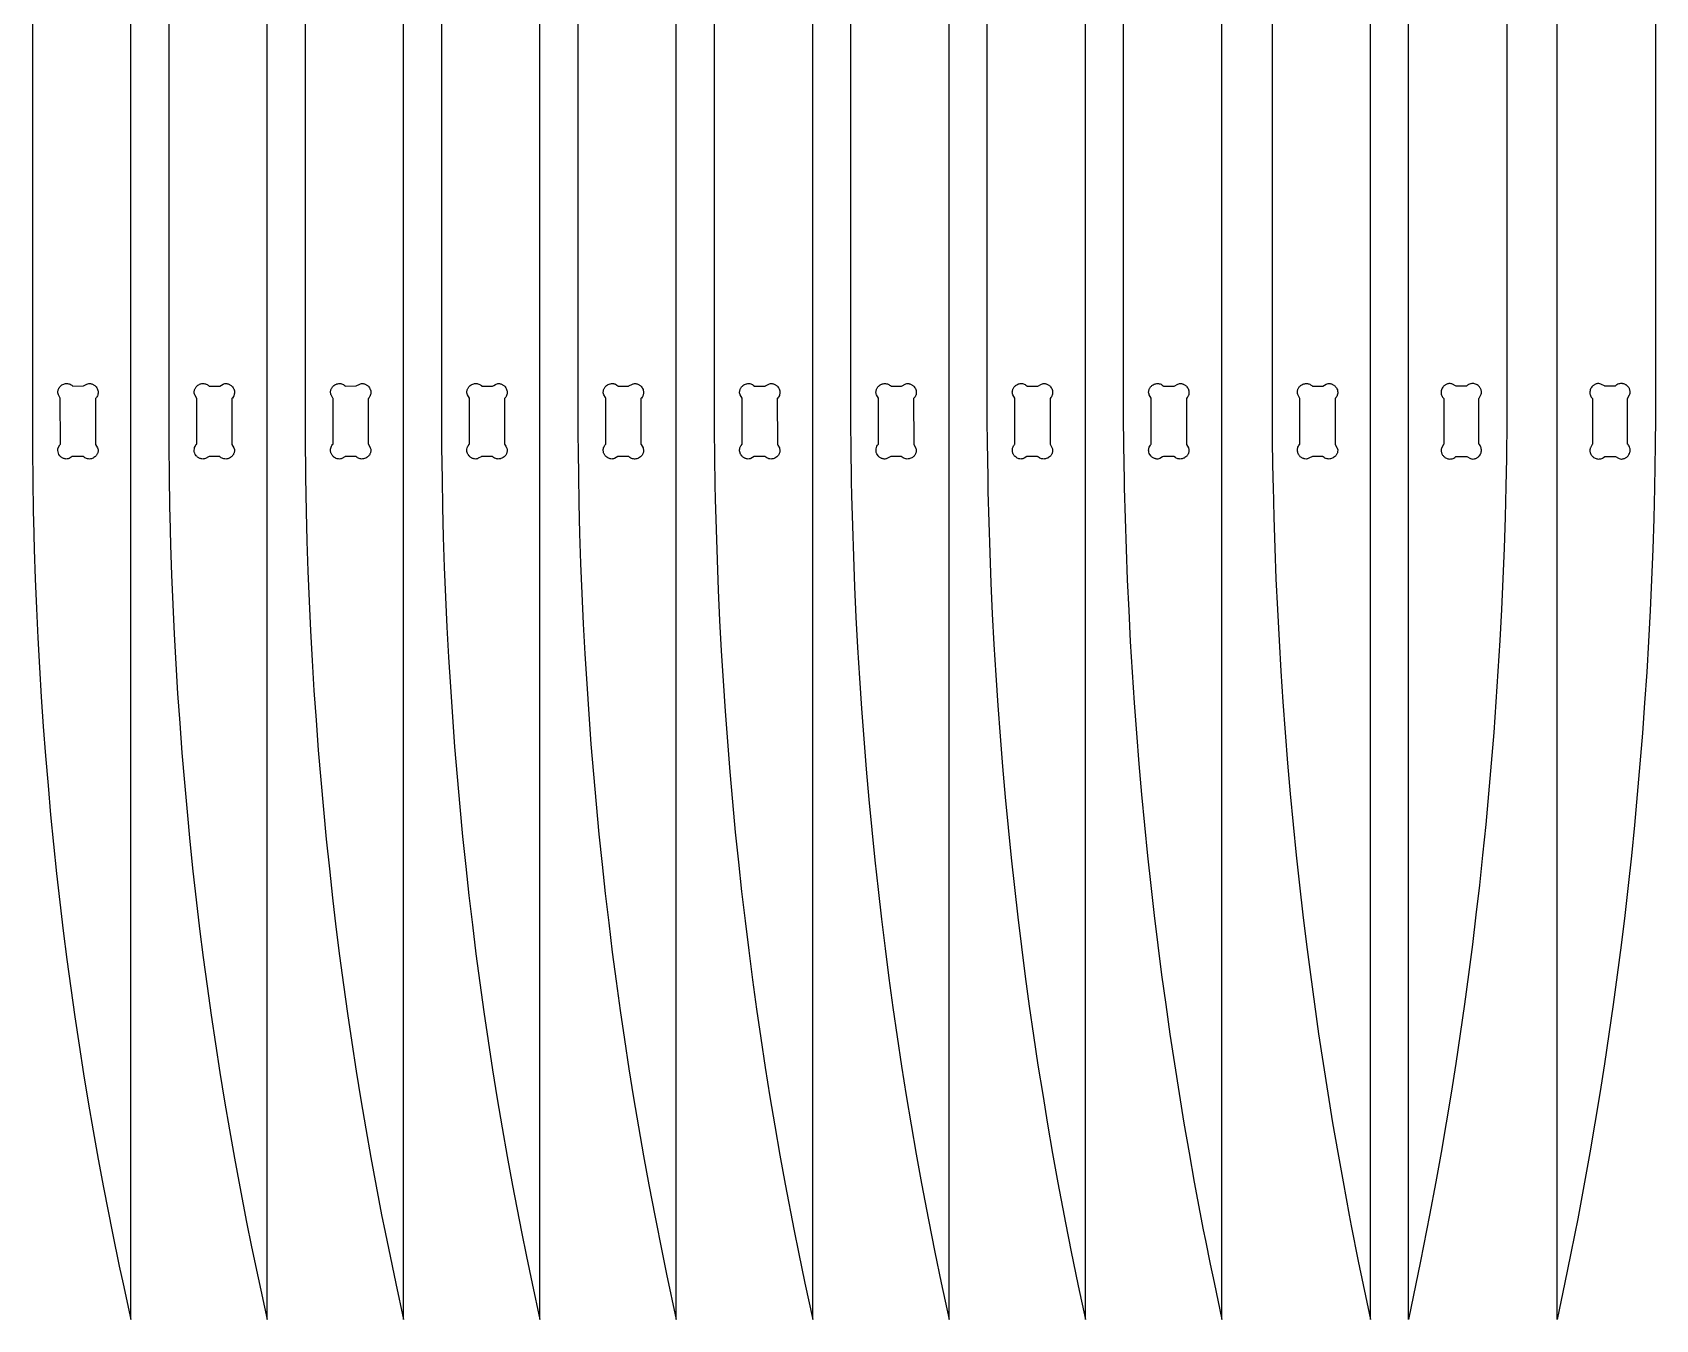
# Model space of a CAD drawing. Extents: x -1558 to 498, y -659 to 1005.
# Drawn here: x -739.4 to -462.6, y 552.1 to 771.5 of the extents above; entities that cross this region are included whole.
import ezdxf

# ---------------------------------------------------------------- set-up
doc = ezdxf.new("R2010")
doc.units = 0
doc.layers.add('SECTIONCUTEDGES', color=18, linetype='CONTINUOUS')

msp = doc.modelspace()

# ---------------------------------------------------------------- linework, layer by layer
at = {"layer": 'SECTIONCUTEDGES'}
for points in [[(-528.03, 835.71), (-528.03, 706.07), (-527.99, 701.34), (-527.89, 695.28), (-527.86, 694.06), (-527.73, 688.82), (-527.56, 683.57), (-527.36, 678.33), (-527.12, 673.08), (-526.84, 667.84), (-526.53, 662.6), (-526.18, 657.37), (-525.8, 652.13), (-525.38, 646.9), (-524.93, 641.67), (-524.44, 636.45), (-523.91, 631.22), (-523.36, 626.13), (-522.78, 621.05), (-522.16, 615.97), (-521.5, 610.89), (-520.81, 605.82), (-520.09, 600.75), (-519.33, 595.69), (-518.53, 590.63), (-517.7, 585.58), (-516.83, 580.54), (-515.93, 575.5), (-514.88, 569.85), (-514.52, 568), (-513.33, 562.03), (-511.25, 552.05), (-511.25, 990.88)], [(-488, 835.71), (-488, 706.07), (-488.01, 705.28), (-488.08, 698.91), (-488.17, 694.06), (-488.31, 688.82), (-488.48, 683.57), (-488.68, 678.33), (-488.92, 673.08), (-489.2, 667.84), (-489.51, 662.6), (-489.85, 657.37), (-490.24, 652.13), (-490.66, 646.9), (-491.11, 641.67), (-491.6, 636.45), (-492.13, 631.22), (-492.68, 626.13), (-493.26, 621.05), (-493.88, 615.97), (-494.53, 610.89), (-495.22, 605.82), (-495.95, 600.75), (-496.71, 595.69), (-497.51, 590.63), (-498.34, 585.58), (-499.2, 580.54), (-500.11, 575.5), (-501.16, 569.85), (-502.71, 562.03), (-504.78, 552.05), (-504.78, 990.88)], [(-576.64, 834.26), (-576.64, 705.13), (-576.61, 701.6), (-576.52, 695.61), (-576.47, 693.2), (-576.34, 687.98), (-576.17, 682.77), (-575.97, 677.56), (-575.73, 672.35), (-575.45, 667.14), (-575.14, 661.93), (-574.79, 656.73), (-574.41, 651.52), (-573.99, 646.32), (-573.54, 641.13), (-573.05, 635.93), (-572.52, 630.74), (-571.97, 625.69), (-571.39, 620.63), (-570.77, 615.58), (-570.11, 610.53), (-569.42, 605.49), (-568.7, 600.45), (-567.94, 595.42), (-567.14, 590.4), (-566.31, 585.38), (-565.44, 580.36), (-564.54, 575.35), (-563.49, 569.74), (-563.25, 568.51), (-562.28, 563.62), (-561.94, 561.97), (-561.07, 557.81), (-559.86, 552.05), (-559.86, 988.21)], [(-553.39, 835.29), (-553.39, 705.84), (-553.35, 701.12), (-553.25, 695.07), (-553.22, 693.86), (-553.09, 688.62), (-552.92, 683.38), (-552.72, 678.14), (-552.48, 672.91), (-552.2, 667.67), (-551.89, 662.44), (-551.54, 657.21), (-551.16, 651.99), (-550.74, 646.76), (-550.29, 641.54), (-549.8, 636.32), (-549.27, 631.11), (-548.72, 626.03), (-548.14, 620.95), (-547.52, 615.87), (-546.86, 610.8), (-546.17, 605.74), (-545.45, 600.68), (-544.69, 595.62), (-543.89, 590.58), (-543.06, 585.53), (-542.19, 580.49), (-541.29, 575.46), (-539.76, 567.36), (-539.4, 565.51), (-538.58, 561.49), (-537.93, 558.36), (-536.61, 552.05), (-536.61, 990.24)], [(-462.64, 835.29), (-462.64, 705.84), (-462.69, 701.12), (-462.74, 697.49), (-462.81, 693.86), (-462.95, 688.62), (-463.12, 683.38), (-463.32, 678.14), (-463.56, 672.91), (-463.84, 667.67), (-464.15, 662.44), (-464.5, 657.21), (-464.88, 651.99), (-465.3, 646.76), (-465.75, 641.54), (-466.24, 636.32), (-466.77, 631.11), (-467.32, 626.03), (-467.9, 620.95), (-468.52, 615.87), (-469.17, 610.8), (-469.86, 605.74), (-470.59, 600.68), (-471.35, 595.62), (-472.15, 590.58), (-472.98, 585.53), (-473.84, 580.49), (-474.75, 575.46), (-475.92, 569.21), (-476.4, 566.74), (-477.14, 563.06), (-478.1, 558.36), (-479.42, 552.05), (-479.42, 990.24)], [(-599.89, 833.6), (-599.89, 704.41), (-599.86, 700.91), (-599.77, 694.94), (-599.72, 692.54), (-599.59, 687.35), (-599.42, 682.16), (-599.22, 676.97), (-598.98, 671.79), (-598.7, 666.6), (-598.39, 661.42), (-598.04, 656.24), (-597.66, 651.06), (-597.24, 645.89), (-596.79, 640.71), (-596.3, 635.55), (-595.77, 630.38), (-595.22, 625.34), (-594.64, 620.31), (-594.02, 615.28), (-593.36, 610.26), (-592.67, 605.24), (-591.95, 600.23), (-591.19, 595.22), (-590.39, 590.22), (-589.56, 585.22), (-588.69, 580.23), (-587.79, 575.24), (-586.62, 569.05), (-585.53, 563.56), (-584.43, 558.3), (-583.11, 552.05), (-583.11, 986.17)], [(-623.14, 832.29), (-623.14, 703.7), (-623.1, 699.04), (-623.02, 694.27), (-622.97, 691.88), (-622.84, 686.72), (-622.67, 681.55), (-622.47, 676.39), (-622.23, 671.23), (-621.95, 666.07), (-621.64, 660.91), (-621.29, 655.75), (-620.91, 650.6), (-620.49, 645.45), (-620.04, 640.3), (-619.55, 635.16), (-619.02, 630.02), (-618.47, 625), (-617.89, 620), (-617.27, 614.99), (-616.61, 609.99), (-615.92, 604.99), (-615.2, 600), (-614.44, 595.02), (-613.64, 590.04), (-612.81, 585.07), (-611.94, 580.1), (-611.04, 575.14), (-609.51, 567.15), (-608.78, 563.51), (-607.68, 558.27), (-606.36, 552.05), (-606.36, 984.14)], [(-669.64, 829.19), (-669.64, 702.27), (-669.63, 700.74), (-669.56, 695.3), (-669.47, 690.57), (-669.34, 685.45), (-669.17, 680.34), (-668.97, 675.22), (-668.73, 670.11), (-668.45, 665), (-668.14, 659.89), (-667.79, 654.78), (-667.41, 649.68), (-666.99, 644.58), (-666.54, 639.48), (-666.05, 634.38), (-665.52, 629.29), (-664.97, 624.32), (-664.39, 619.36), (-663.77, 614.4), (-663.11, 609.45), (-662.42, 604.5), (-661.7, 599.55), (-660.94, 594.62), (-660.14, 589.68), (-659.31, 584.75), (-658.44, 579.83), (-657.54, 574.92), (-656.01, 567), (-655.15, 562.8), (-654.18, 558.21), (-652.86, 552.05), (-652.86, 980.07)], [(-646.39, 830.32), (-646.39, 702.99), (-646.37, 699.9), (-646.31, 695.98), (-646.22, 691.23), (-646.09, 686.08), (-645.92, 680.94), (-645.72, 675.81), (-645.48, 670.67), (-645.2, 665.53), (-644.89, 660.4), (-644.54, 655.27), (-644.16, 650.14), (-643.74, 645.01), (-643.29, 639.89), (-642.8, 634.77), (-642.27, 629.65), (-641.72, 624.66), (-641.14, 619.68), (-640.52, 614.7), (-639.86, 609.72), (-639.17, 604.75), (-638.45, 599.78), (-637.69, 594.82), (-636.89, 589.86), (-636.06, 584.91), (-635.19, 579.97), (-634.29, 575.03), (-633.24, 569.49), (-632.03, 563.46), (-631.26, 559.78), (-629.61, 552.05), (-629.61, 982.11)], [(-692.89, 827.9), (-692.89, 701.45), (-692.85, 696.86), (-692.83, 695.68), (-692.72, 689.81), (-692.59, 684.72), (-692.42, 679.63), (-692.22, 674.54), (-691.98, 669.46), (-691.7, 664.38), (-691.39, 659.3), (-691.04, 654.22), (-690.66, 649.14), (-690.24, 644.07), (-689.79, 639), (-689.3, 633.93), (-688.77, 628.87), (-688.22, 623.93), (-687.64, 618.99), (-687.02, 614.06), (-686.36, 609.13), (-685.67, 604.21), (-684.95, 599.29), (-684.19, 594.38), (-683.39, 589.48), (-682.56, 584.57), (-681.69, 579.68), (-680.79, 574.79), (-679.85, 569.91), (-679.26, 566.92), (-678.08, 561.22), (-677.43, 558.18), (-676.11, 552.05), (-676.11, 977.72)], [(-716.14, 825.89), (-716.14, 700.73), (-716.1, 696.17), (-716, 690.32), (-715.97, 689.15), (-715.84, 684.08), (-715.67, 679.02), (-715.47, 673.96), (-715.23, 668.9), (-714.95, 663.84), (-714.64, 658.79), (-714.29, 653.73), (-713.91, 648.68), (-713.49, 643.63), (-713.04, 638.59), (-712.55, 633.54), (-712.02, 628.51), (-711.47, 623.59), (-710.89, 618.67), (-710.27, 613.77), (-709.61, 608.86), (-708.92, 603.96), (-708.2, 599.07), (-707.44, 594.18), (-706.64, 589.3), (-705.81, 584.42), (-704.94, 579.55), (-704.04, 574.68), (-702.87, 568.64), (-702.02, 564.47), (-700.9, 559.16), (-699.36, 552.05), (-699.36, 975.69)], [(-739.39, 824.36), (-739.39, 699.91), (-739.35, 695.37), (-739.25, 689.55), (-739.22, 688.39), (-739.09, 683.35), (-738.92, 678.32), (-738.72, 673.28), (-738.48, 668.25), (-738.2, 663.22), (-737.89, 658.19), (-737.54, 653.17), (-737.16, 648.14), (-736.74, 643.12), (-736.29, 638.11), (-735.8, 633.09), (-735.27, 628.08), (-734.72, 623.19), (-734.14, 618.31), (-733.52, 613.43), (-732.86, 608.55), (-732.17, 603.68), (-731.45, 598.81), (-730.69, 593.95), (-729.89, 589.09), (-729.06, 584.24), (-728.19, 579.4), (-727.29, 574.56), (-725.76, 566.77), (-724.58, 561.13), (-723.93, 558.12), (-722.61, 552.05), (-722.61, 973.33)]]:
    msp.add_lwpolyline(points, dxfattribs=at)
for points in [[(-734.87, 699.52), (-734.97, 699.75), (-735.03, 699.95), (-735.06, 700.21), (-735.05, 700.47), (-734.97, 700.78), (-734.73, 701.19), (-734.62, 701.31), (-734.66, 709.15), (-734.97, 709.71), (-735.03, 709.86), (-735.06, 710.01), (-735.07, 710.17), (-735.05, 710.33), (-735.03, 710.44), (-735, 710.54), (-734.97, 710.65), (-734.92, 710.75), (-734.87, 710.85), (-734.81, 710.94), (-734.75, 711.03), (-734.68, 711.11), (-734.6, 711.19), (-734.52, 711.27), (-734.36, 711.38), (-734.22, 711.46), (-734.07, 711.52), (-733.91, 711.57), (-733.75, 711.6), (-733.58, 711.61), (-733.42, 711.61), (-733.26, 711.59), (-733.11, 711.55), (-732.96, 711.49), (-732.81, 711.41), (-732.68, 711.33), (-732.61, 711.27), (-732.52, 711.18), (-730.69, 711.2), (-730.1, 711.52), (-729.95, 711.58), (-729.8, 711.61), (-729.65, 711.62), (-729.48, 711.6), (-729.38, 711.58), (-729.27, 711.55), (-729.17, 711.52), (-729.06, 711.47), (-728.97, 711.42), (-728.87, 711.36), (-728.78, 711.3), (-728.7, 711.23), (-728.62, 711.15), (-728.55, 711.07), (-728.43, 710.91), (-728.35, 710.77), (-728.29, 710.62), (-728.24, 710.46), (-728.21, 710.3), (-728.2, 710.13), (-728.2, 709.97), (-728.23, 709.81), (-728.27, 709.66), (-728.32, 709.51), (-728.4, 709.36), (-728.49, 709.23), (-728.64, 709.05), (-728.62, 701.25), (-728.29, 700.65), (-728.23, 700.51), (-728.2, 700.36), (-728.2, 700.2), (-728.21, 700.04), (-728.23, 699.93), (-728.26, 699.83), (-728.3, 699.72), (-728.34, 699.62), (-728.39, 699.52), (-728.45, 699.43), (-728.51, 699.34), (-728.58, 699.25), (-728.66, 699.17), (-728.74, 699.1), (-728.9, 698.99), (-729.04, 698.91), (-729.19, 698.84), (-729.35, 698.8), (-729.51, 698.77), (-729.68, 698.75), (-729.84, 698.76), (-730, 698.78), (-730.16, 698.82), (-730.31, 698.88), (-730.45, 698.95), (-730.58, 699.04), (-730.76, 699.19), (-732.51, 699.19), (-732.6, 699.16), (-733.16, 698.84), (-733.31, 698.79), (-733.46, 698.76), (-733.62, 698.75), (-733.78, 698.77), (-733.89, 698.79), (-733.99, 698.82), (-734.1, 698.85), (-734.2, 698.9), (-734.3, 698.95), (-734.39, 699), (-734.48, 699.07), (-734.56, 699.14), (-734.64, 699.22), (-734.72, 699.3)], [(-711.63, 699.54), (-711.72, 699.73), (-711.75, 699.82), (-711.8, 700.04), (-711.81, 700.27), (-711.79, 700.5), (-711.74, 700.73), (-711.67, 700.91), (-711.59, 701.05), (-711.52, 701.15), (-711.44, 701.24), (-711.4, 701.27), (-711.38, 701.31), (-711.38, 709.09), (-711.7, 709.67), (-711.76, 709.81), (-711.8, 709.96), (-711.82, 710.11), (-711.81, 710.22), (-711.8, 710.33), (-711.78, 710.44), (-711.75, 710.54), (-711.72, 710.65), (-711.67, 710.75), (-711.62, 710.85), (-711.56, 710.94), (-711.5, 711.03), (-711.43, 711.11), (-711.35, 711.19), (-711.27, 711.27), (-711.18, 711.33), (-711.04, 711.42), (-710.89, 711.49), (-710.74, 711.55), (-710.66, 711.57), (-710.5, 711.6), (-710.33, 711.61), (-710.17, 711.61), (-710.01, 711.59), (-709.86, 711.55), (-709.78, 711.52), (-709.63, 711.45), (-709.56, 711.41), (-709.43, 711.33), (-709.28, 711.19), (-709.27, 711.18), (-707.44, 711.19), (-706.85, 711.52), (-706.75, 711.56), (-706.6, 711.6), (-706.45, 711.62), (-706.34, 711.61), (-706.23, 711.6), (-706.13, 711.58), (-706.02, 711.55), (-705.92, 711.52), (-705.81, 711.47), (-705.72, 711.42), (-705.62, 711.36), (-705.53, 711.3), (-705.45, 711.23), (-705.37, 711.15), (-705.3, 711.07), (-705.18, 710.91), (-705.1, 710.77), (-705.07, 710.69), (-705.01, 710.54), (-704.97, 710.38), (-704.95, 710.22), (-704.95, 710.13), (-704.95, 709.97), (-704.98, 709.81), (-705.02, 709.66), (-705.07, 709.51), (-705.15, 709.36), (-705.19, 709.3), (-705.31, 709.14), (-705.35, 709.11), (-705.38, 709.08), (-705.39, 709.05), (-705.39, 701.31), (-705.37, 701.24), (-705.04, 700.65), (-704.98, 700.51), (-704.96, 700.41), (-704.95, 700.25), (-704.95, 700.15), (-704.96, 700.04), (-704.98, 699.93), (-705.01, 699.83), (-705.05, 699.72), (-705.09, 699.62), (-705.14, 699.52), (-705.2, 699.43), (-705.26, 699.34), (-705.33, 699.25), (-705.41, 699.17), (-705.49, 699.1), (-705.65, 698.99), (-705.79, 698.91), (-705.94, 698.84), (-706.1, 698.8), (-706.26, 698.77), (-706.43, 698.75), (-706.59, 698.76), (-706.75, 698.78), (-706.91, 698.82), (-707.06, 698.88), (-707.2, 698.95), (-707.33, 699.04), (-707.43, 699.13), (-707.46, 699.17), (-707.51, 699.19), (-709.29, 699.19), (-709.39, 699.14), (-709.91, 698.84), (-710.06, 698.79), (-710.21, 698.76), (-710.37, 698.75), (-710.53, 698.77), (-710.64, 698.79), (-710.74, 698.82), (-710.85, 698.85), (-710.95, 698.9), (-711.05, 698.95), (-711.14, 699), (-711.23, 699.07), (-711.31, 699.14), (-711.39, 699.22), (-711.47, 699.3), (-711.57, 699.44)], [(-688.37, 699.52), (-688.42, 699.62), (-688.47, 699.72), (-688.5, 699.83), (-688.53, 699.94), (-688.55, 700.06), (-688.56, 700.17), (-688.57, 700.28), (-688.56, 700.45), (-688.52, 700.61), (-688.48, 700.77), (-688.41, 700.92), (-688.33, 701.07), (-688.22, 701.21), (-688.14, 701.27), (-688.12, 701.31), (-688.13, 709.06), (-688.16, 709.15), (-688.45, 709.67), (-688.49, 709.76), (-688.54, 709.91), (-688.56, 710.06), (-688.56, 710.22), (-688.55, 710.33), (-688.53, 710.44), (-688.5, 710.54), (-688.47, 710.65), (-688.42, 710.75), (-688.37, 710.85), (-688.31, 710.94), (-688.25, 711.03), (-688.18, 711.11), (-688.1, 711.19), (-688.02, 711.27), (-687.86, 711.38), (-687.72, 711.46), (-687.57, 711.52), (-687.49, 711.55), (-687.33, 711.59), (-687.17, 711.61), (-687, 711.61), (-686.84, 711.6), (-686.68, 711.57), (-686.53, 711.52), (-686.38, 711.45), (-686.25, 711.37), (-686.07, 711.23), (-686.06, 711.2), (-686, 711.17), (-684.17, 711.2), (-683.6, 711.52), (-683.45, 711.58), (-683.3, 711.61), (-683.15, 711.62), (-682.98, 711.6), (-682.88, 711.58), (-682.77, 711.55), (-682.67, 711.52), (-682.56, 711.47), (-682.47, 711.42), (-682.37, 711.36), (-682.28, 711.3), (-682.2, 711.23), (-682.12, 711.15), (-682.05, 711.07), (-681.93, 710.91), (-681.85, 710.77), (-681.79, 710.62), (-681.76, 710.54), (-681.72, 710.38), (-681.7, 710.22), (-681.7, 710.05), (-681.71, 709.89), (-681.74, 709.73), (-681.79, 709.58), (-681.86, 709.43), (-681.9, 709.36), (-681.99, 709.23), (-682.05, 709.15), (-682.13, 709.07), (-682.14, 701.31), (-682.12, 701.26), (-681.79, 700.65), (-681.75, 700.56), (-681.71, 700.41), (-681.7, 700.25), (-681.7, 700.15), (-681.71, 700.04), (-681.73, 699.93), (-681.76, 699.83), (-681.8, 699.72), (-681.84, 699.62), (-681.89, 699.52), (-681.95, 699.43), (-682.01, 699.34), (-682.08, 699.25), (-682.16, 699.17), (-682.24, 699.1), (-682.4, 698.99), (-682.54, 698.91), (-682.62, 698.87), (-682.77, 698.82), (-682.93, 698.78), (-683.1, 698.76), (-683.26, 698.75), (-683.42, 698.77), (-683.5, 698.78), (-683.66, 698.82), (-683.81, 698.88), (-683.95, 698.95), (-684.08, 699.04), (-684.23, 699.19), (-684.26, 699.19), (-686, 699.19), (-686.05, 699.18), (-686.14, 699.14), (-686.66, 698.85), (-686.75, 698.81), (-686.89, 698.77), (-687.03, 698.75), (-687.21, 698.76), (-687.37, 698.78), (-687.44, 698.8), (-687.59, 698.85), (-687.73, 698.91), (-687.87, 698.99), (-688, 699.08), (-688.08, 699.16), (-688.17, 699.24), (-688.24, 699.33), (-688.31, 699.42)], [(-665.07, 699.44), (-665.15, 699.58), (-665.21, 699.71), (-665.26, 699.86), (-665.3, 700.04), (-665.31, 700.19), (-665.3, 700.43), (-665.26, 700.65), (-665.21, 700.8), (-665.15, 700.95), (-665.07, 701.08), (-664.96, 701.22), (-664.89, 701.27), (-664.87, 701.31), (-664.88, 709.06), (-664.89, 709.1), (-665.06, 709.43), (-665.22, 709.71), (-665.28, 709.86), (-665.31, 710.01), (-665.32, 710.17), (-665.3, 710.33), (-665.28, 710.44), (-665.25, 710.54), (-665.22, 710.65), (-665.17, 710.75), (-665.12, 710.85), (-665.06, 710.94), (-665, 711.03), (-664.93, 711.11), (-664.85, 711.19), (-664.77, 711.27), (-664.61, 711.38), (-664.47, 711.46), (-664.32, 711.52), (-664.16, 711.57), (-664, 711.6), (-663.83, 711.61), (-663.67, 711.61), (-663.59, 711.6), (-663.43, 711.57), (-663.28, 711.52), (-663.13, 711.45), (-663.06, 711.41), (-662.93, 711.33), (-662.85, 711.26), (-662.82, 711.22), (-662.75, 711.17), (-660.96, 711.19), (-660.75, 711.29), (-660.44, 711.47), (-660.3, 711.54), (-660.15, 711.59), (-660.05, 711.61), (-659.9, 711.62), (-659.73, 711.6), (-659.63, 711.58), (-659.52, 711.55), (-659.42, 711.52), (-659.31, 711.47), (-659.22, 711.42), (-659.12, 711.36), (-659.03, 711.3), (-658.95, 711.23), (-658.87, 711.15), (-658.8, 711.07), (-658.68, 710.91), (-658.6, 710.77), (-658.54, 710.62), (-658.49, 710.46), (-658.46, 710.3), (-658.45, 710.22), (-658.45, 710.05), (-658.46, 709.89), (-658.49, 709.73), (-658.54, 709.58), (-658.61, 709.43), (-658.69, 709.3), (-658.79, 709.17), (-658.86, 709.11), (-658.89, 709.06), (-658.88, 701.29), (-658.88, 701.27), (-658.7, 700.94), (-658.54, 700.65), (-658.52, 700.61), (-658.47, 700.46), (-658.45, 700.3), (-658.45, 700.15), (-658.46, 700.04), (-658.48, 699.93), (-658.51, 699.83), (-658.55, 699.72), (-658.59, 699.62), (-658.64, 699.52), (-658.7, 699.43), (-658.76, 699.34), (-658.83, 699.25), (-658.91, 699.17), (-658.99, 699.1), (-659.15, 698.99), (-659.22, 698.95), (-659.37, 698.87), (-659.52, 698.82), (-659.6, 698.8), (-659.76, 698.77), (-659.85, 698.76), (-660.01, 698.75), (-660.09, 698.76), (-660.25, 698.78), (-660.41, 698.82), (-660.56, 698.88), (-660.63, 698.91), (-660.77, 699), (-660.91, 699.11), (-660.97, 699.17), (-661.01, 699.19), (-662.75, 699.19), (-662.8, 699.18), (-662.89, 699.14), (-663.37, 698.87), (-663.51, 698.81), (-663.66, 698.77), (-663.82, 698.75), (-664.03, 698.77), (-664.14, 698.79), (-664.24, 698.82), (-664.35, 698.85), (-664.45, 698.9), (-664.55, 698.95), (-664.64, 699), (-664.73, 699.07), (-664.81, 699.14), (-664.89, 699.22), (-664.97, 699.3)], [(-641.87, 699.52), (-641.92, 699.62), (-641.97, 699.72), (-642, 699.83), (-642.03, 699.94), (-642.05, 700.06), (-642.06, 700.17), (-642.06, 700.37), (-642.04, 700.53), (-642, 700.69), (-641.94, 700.85), (-641.87, 701), (-641.78, 701.14), (-641.62, 701.31), (-641.63, 709.08), (-641.7, 709.23), (-641.97, 709.71), (-642.03, 709.86), (-642.06, 710.01), (-642.07, 710.11), (-642.06, 710.22), (-642.05, 710.33), (-642.03, 710.44), (-642, 710.54), (-641.97, 710.65), (-641.92, 710.75), (-641.87, 710.85), (-641.81, 710.94), (-641.75, 711.03), (-641.68, 711.11), (-641.6, 711.19), (-641.52, 711.27), (-641.36, 711.38), (-641.22, 711.46), (-641.07, 711.52), (-640.91, 711.57), (-640.83, 711.59), (-640.67, 711.61), (-640.5, 711.61), (-640.34, 711.6), (-640.26, 711.59), (-640.11, 711.55), (-639.96, 711.49), (-639.81, 711.41), (-639.75, 711.37), (-639.59, 711.25), (-639.53, 711.18), (-639.52, 711.18), (-637.76, 711.17), (-637.68, 711.2), (-637.1, 711.52), (-636.95, 711.58), (-636.9, 711.59), (-636.75, 711.61), (-636.59, 711.61), (-636.49, 711.6), (-636.38, 711.58), (-636.27, 711.55), (-636.17, 711.52), (-636.06, 711.47), (-635.97, 711.42), (-635.87, 711.36), (-635.78, 711.3), (-635.7, 711.23), (-635.62, 711.15), (-635.55, 711.07), (-635.43, 710.91), (-635.35, 710.77), (-635.29, 710.62), (-635.24, 710.46), (-635.21, 710.3), (-635.2, 710.22), (-635.2, 710.05), (-635.21, 709.89), (-635.24, 709.73), (-635.27, 709.66), (-635.32, 709.51), (-635.4, 709.36), (-635.44, 709.3), (-635.56, 709.14), (-635.6, 709.11), (-635.64, 709.07), (-635.64, 701.31), (-635.61, 701.23), (-635.29, 700.65), (-635.24, 700.51), (-635.2, 700.36), (-635.2, 700.3), (-635.2, 700.15), (-635.21, 700.04), (-635.23, 699.93), (-635.26, 699.83), (-635.3, 699.72), (-635.34, 699.62), (-635.39, 699.52), (-635.45, 699.43), (-635.51, 699.34), (-635.58, 699.25), (-635.66, 699.17), (-635.74, 699.1), (-635.9, 698.99), (-636.04, 698.91), (-636.19, 698.84), (-636.35, 698.8), (-636.51, 698.77), (-636.68, 698.75), (-636.76, 698.75), (-636.92, 698.77), (-637.08, 698.8), (-637.23, 698.85), (-637.38, 698.91), (-637.52, 699), (-637.66, 699.11), (-637.71, 699.17), (-637.75, 699.19), (-639.54, 699.19), (-639.6, 699.16), (-640.16, 698.85), (-640.34, 698.78), (-640.49, 698.76), (-640.63, 698.75), (-640.79, 698.77), (-640.87, 698.78), (-641.02, 698.82), (-641.16, 698.88), (-641.3, 698.95), (-641.44, 699.04), (-641.59, 699.16), (-641.67, 699.24), (-641.74, 699.33), (-641.81, 699.42)], [(-618.58, 699.45), (-618.66, 699.6), (-618.72, 699.75), (-618.75, 699.83), (-618.79, 699.99), (-618.81, 700.15), (-618.82, 700.32), (-618.8, 700.48), (-618.77, 700.63), (-618.72, 700.79), (-618.69, 700.86), (-618.62, 701), (-618.57, 701.07), (-618.39, 701.28), (-618.38, 701.31), (-618.39, 709.1), (-618.54, 709.39), (-618.72, 709.71), (-618.78, 709.86), (-618.81, 710.01), (-618.82, 710.11), (-618.82, 710.22), (-618.8, 710.33), (-618.78, 710.44), (-618.75, 710.54), (-618.72, 710.65), (-618.67, 710.75), (-618.62, 710.85), (-618.56, 710.94), (-618.5, 711.03), (-618.43, 711.11), (-618.35, 711.19), (-618.27, 711.27), (-618.11, 711.38), (-617.97, 711.46), (-617.82, 711.52), (-617.66, 711.57), (-617.58, 711.59), (-617.42, 711.61), (-617.25, 711.61), (-617.09, 711.6), (-616.93, 711.57), (-616.78, 711.52), (-616.63, 711.45), (-616.5, 711.37), (-616.27, 711.18), (-614.47, 711.18), (-614.41, 711.21), (-613.85, 711.52), (-613.7, 711.58), (-613.55, 711.61), (-613.4, 711.62), (-613.24, 711.6), (-613.13, 711.58), (-613.02, 711.55), (-612.92, 711.52), (-612.81, 711.47), (-612.72, 711.42), (-612.62, 711.36), (-612.53, 711.3), (-612.45, 711.23), (-612.37, 711.15), (-612.3, 711.07), (-612.18, 710.91), (-612.14, 710.84), (-612.07, 710.69), (-612.01, 710.54), (-611.97, 710.38), (-611.95, 710.22), (-611.95, 710.05), (-611.96, 709.89), (-611.99, 709.73), (-612.04, 709.58), (-612.11, 709.43), (-612.19, 709.3), (-612.31, 709.14), (-612.35, 709.11), (-612.39, 709.05), (-612.38, 701.27), (-612.29, 701.1), (-612.04, 700.65), (-611.99, 700.51), (-611.95, 700.36), (-611.95, 700.2), (-611.96, 700.04), (-611.98, 699.93), (-612.01, 699.83), (-612.05, 699.72), (-612.09, 699.62), (-612.14, 699.52), (-612.2, 699.43), (-612.26, 699.34), (-612.33, 699.25), (-612.41, 699.17), (-612.49, 699.1), (-612.65, 698.99), (-612.79, 698.91), (-612.95, 698.84), (-613.1, 698.8), (-613.26, 698.77), (-613.35, 698.76), (-613.51, 698.75), (-613.67, 698.77), (-613.83, 698.8), (-613.91, 698.82), (-614.06, 698.88), (-614.2, 698.95), (-614.33, 699.04), (-614.46, 699.17), (-614.5, 699.19), (-616.28, 699.19), (-616.34, 699.16), (-616.92, 698.84), (-617.01, 698.81), (-617.16, 698.77), (-617.21, 698.76), (-617.37, 698.75), (-617.53, 698.77), (-617.64, 698.79), (-617.74, 698.82), (-617.85, 698.85), (-617.95, 698.9), (-618.05, 698.95), (-618.14, 699), (-618.23, 699.07), (-618.31, 699.14), (-618.39, 699.22), (-618.47, 699.3)], [(-595.33, 699.46), (-595.43, 699.64), (-595.51, 699.85), (-595.54, 700.02), (-595.56, 700.23), (-595.56, 700.3), (-595.54, 700.51), (-595.49, 700.72), (-595.4, 700.94), (-595.29, 701.12), (-595.13, 701.31), (-595.15, 709.13), (-595.45, 709.67), (-595.51, 709.81), (-595.55, 709.96), (-595.57, 710.11), (-595.57, 710.22), (-595.55, 710.33), (-595.53, 710.44), (-595.5, 710.54), (-595.47, 710.65), (-595.42, 710.75), (-595.37, 710.85), (-595.32, 710.94), (-595.25, 711.03), (-595.18, 711.11), (-595.1, 711.19), (-595.02, 711.27), (-594.86, 711.38), (-594.72, 711.46), (-594.57, 711.52), (-594.49, 711.55), (-594.33, 711.59), (-594.17, 711.61), (-594.08, 711.61), (-593.92, 711.61), (-593.76, 711.59), (-593.61, 711.55), (-593.46, 711.49), (-593.38, 711.45), (-593.25, 711.37), (-593.11, 711.27), (-593.06, 711.2), (-593.02, 711.18), (-591.22, 711.18), (-591.08, 711.25), (-590.6, 711.52), (-590.45, 711.58), (-590.3, 711.61), (-590.2, 711.62), (-590.09, 711.61), (-589.99, 711.6), (-589.88, 711.58), (-589.77, 711.55), (-589.67, 711.52), (-589.57, 711.47), (-589.47, 711.42), (-589.37, 711.36), (-589.28, 711.3), (-589.2, 711.23), (-589.12, 711.15), (-589.05, 711.07), (-588.93, 710.91), (-588.85, 710.77), (-588.79, 710.62), (-588.74, 710.46), (-588.71, 710.3), (-588.7, 710.13), (-588.7, 710.05), (-588.71, 709.89), (-588.74, 709.73), (-588.79, 709.58), (-588.82, 709.51), (-588.9, 709.36), (-588.99, 709.23), (-589.05, 709.15), (-589.12, 709.1), (-589.14, 709.05), (-589.13, 701.27), (-589.04, 701.1), (-588.81, 700.7), (-588.75, 700.56), (-588.71, 700.41), (-588.7, 700.3), (-588.7, 700.15), (-588.71, 700.04), (-588.73, 699.93), (-588.76, 699.83), (-588.8, 699.72), (-588.84, 699.62), (-588.89, 699.52), (-588.95, 699.43), (-589.01, 699.34), (-589.08, 699.25), (-589.16, 699.17), (-589.24, 699.1), (-589.33, 699.03), (-589.47, 698.95), (-589.62, 698.87), (-589.77, 698.82), (-589.93, 698.78), (-590.1, 698.76), (-590.26, 698.75), (-590.42, 698.77), (-590.5, 698.78), (-590.66, 698.82), (-590.81, 698.88), (-590.95, 698.95), (-591.08, 699.04), (-591.17, 699.11), (-591.23, 699.18), (-591.26, 699.19), (-593.02, 699.19), (-593.71, 698.82), (-593.81, 698.79), (-593.91, 698.77), (-594.07, 698.75), (-594.17, 698.75), (-594.28, 698.77), (-594.39, 698.79), (-594.49, 698.82), (-594.6, 698.85), (-594.7, 698.9), (-594.8, 698.95), (-594.89, 699), (-594.98, 699.07), (-595.06, 699.14), (-595.14, 699.22), (-595.22, 699.3)], [(-572.12, 699.52), (-572.17, 699.62), (-572.22, 699.72), (-572.25, 699.83), (-572.28, 699.94), (-572.3, 700.06), (-572.31, 700.17), (-572.31, 700.37), (-572.31, 700.45), (-572.28, 700.61), (-572.25, 700.69), (-572.2, 700.85), (-572.12, 701), (-572.03, 701.14), (-571.94, 701.23), (-571.9, 701.27), (-571.88, 701.31), (-571.9, 709.13), (-572.22, 709.71), (-572.28, 709.86), (-572.31, 710.01), (-572.32, 710.17), (-572.3, 710.33), (-572.28, 710.44), (-572.25, 710.54), (-572.22, 710.65), (-572.17, 710.75), (-572.12, 710.85), (-572.07, 710.94), (-572, 711.03), (-571.93, 711.11), (-571.85, 711.19), (-571.77, 711.27), (-571.68, 711.33), (-571.54, 711.42), (-571.4, 711.49), (-571.24, 711.55), (-571.16, 711.57), (-571, 711.6), (-570.83, 711.61), (-570.67, 711.61), (-570.59, 711.6), (-570.43, 711.57), (-570.28, 711.52), (-570.13, 711.45), (-570, 711.37), (-569.84, 711.25), (-569.8, 711.19), (-569.77, 711.18), (-567.96, 711.19), (-567.35, 711.52), (-567.2, 711.58), (-567.05, 711.61), (-566.9, 711.62), (-566.74, 711.6), (-566.63, 711.58), (-566.52, 711.55), (-566.42, 711.52), (-566.32, 711.47), (-566.22, 711.42), (-566.12, 711.36), (-566.03, 711.3), (-565.95, 711.23), (-565.87, 711.15), (-565.8, 711.07), (-565.68, 710.91), (-565.6, 710.77), (-565.54, 710.62), (-565.49, 710.46), (-565.46, 710.3), (-565.45, 710.13), (-565.45, 709.97), (-565.48, 709.81), (-565.52, 709.66), (-565.57, 709.51), (-565.65, 709.36), (-565.74, 709.23), (-565.88, 709.08), (-565.89, 709.05), (-565.89, 701.3), (-565.52, 700.61), (-565.47, 700.46), (-565.45, 700.3), (-565.45, 700.15), (-565.46, 700.04), (-565.48, 699.93), (-565.51, 699.83), (-565.55, 699.72), (-565.59, 699.62), (-565.64, 699.52), (-565.7, 699.43), (-565.76, 699.34), (-565.83, 699.25), (-565.91, 699.17), (-565.99, 699.1), (-566.15, 698.99), (-566.29, 698.91), (-566.37, 698.87), (-566.52, 698.82), (-566.68, 698.78), (-566.85, 698.76), (-566.93, 698.75), (-567.09, 698.76), (-567.17, 698.77), (-567.33, 698.8), (-567.48, 698.85), (-567.63, 698.91), (-567.7, 698.95), (-567.83, 699.04), (-567.92, 699.12), (-567.94, 699.14), (-568.01, 699.19), (-569.83, 699.17), (-570.32, 698.89), (-570.5, 698.81), (-570.55, 698.8), (-570.74, 698.76), (-570.88, 698.75), (-571.04, 698.77), (-571.19, 698.8), (-571.34, 698.85), (-571.49, 698.91), (-571.62, 698.99), (-571.69, 699.04), (-571.84, 699.16), (-571.92, 699.24), (-571.99, 699.33), (-572.06, 699.42)], [(-548.86, 699.5), (-548.96, 699.71), (-549.03, 699.93), (-549.06, 700.16), (-549.07, 700.23), (-549.05, 700.46), (-549.03, 700.61), (-548.98, 700.75), (-548.89, 700.95), (-548.77, 701.14), (-548.69, 701.23), (-548.63, 701.29), (-548.63, 701.31), (-548.64, 709.12), (-548.97, 709.71), (-549.01, 709.81), (-549.05, 709.96), (-549.07, 710.11), (-549.07, 710.22), (-549.05, 710.33), (-549.03, 710.44), (-549, 710.54), (-548.97, 710.65), (-548.92, 710.75), (-548.87, 710.85), (-548.82, 710.94), (-548.75, 711.03), (-548.68, 711.11), (-548.6, 711.19), (-548.52, 711.27), (-548.43, 711.33), (-548.29, 711.42), (-548.15, 711.49), (-547.99, 711.55), (-547.83, 711.59), (-547.67, 711.61), (-547.5, 711.61), (-547.42, 711.61), (-547.26, 711.59), (-547.11, 711.55), (-546.96, 711.49), (-546.88, 711.45), (-546.75, 711.37), (-546.57, 711.23), (-546.55, 711.19), (-546.52, 711.18), (-544.7, 711.19), (-544.1, 711.52), (-543.95, 711.58), (-543.8, 711.61), (-543.65, 711.62), (-543.49, 711.6), (-543.38, 711.58), (-543.27, 711.55), (-543.17, 711.52), (-543.07, 711.47), (-542.97, 711.42), (-542.87, 711.36), (-542.78, 711.3), (-542.7, 711.23), (-542.62, 711.15), (-542.55, 711.07), (-542.43, 710.91), (-542.35, 710.77), (-542.29, 710.62), (-542.26, 710.54), (-542.22, 710.38), (-542.2, 710.22), (-542.2, 710.05), (-542.21, 709.89), (-542.24, 709.73), (-542.29, 709.58), (-542.32, 709.51), (-542.4, 709.36), (-542.49, 709.23), (-542.64, 709.05), (-542.64, 701.31), (-542.61, 701.22), (-542.29, 700.65), (-542.27, 700.61), (-542.22, 700.46), (-542.2, 700.3), (-542.2, 700.15), (-542.21, 700.04), (-542.23, 699.93), (-542.26, 699.83), (-542.3, 699.72), (-542.34, 699.62), (-542.39, 699.52), (-542.45, 699.43), (-542.51, 699.34), (-542.58, 699.25), (-542.66, 699.17), (-542.74, 699.1), (-542.9, 698.99), (-543.04, 698.91), (-543.12, 698.87), (-543.27, 698.82), (-543.35, 698.8), (-543.52, 698.77), (-543.68, 698.75), (-543.84, 698.76), (-543.92, 698.77), (-544.08, 698.8), (-544.23, 698.85), (-544.38, 698.91), (-544.52, 699), (-544.76, 699.19), (-546.54, 699.19), (-546.72, 699.1), (-547.17, 698.84), (-547.31, 698.79), (-547.36, 698.78), (-547.51, 698.75), (-547.67, 698.75), (-547.78, 698.77), (-547.89, 698.79), (-547.99, 698.82), (-548.1, 698.85), (-548.2, 698.9), (-548.3, 698.95), (-548.39, 699), (-548.48, 699.07), (-548.56, 699.14), (-548.64, 699.22), (-548.72, 699.3), (-548.82, 699.44)], [(-523.51, 699.53), (-523.59, 699.67), (-523.64, 699.83), (-523.66, 699.91), (-523.69, 700.07), (-523.71, 700.23), (-523.7, 700.4), (-523.68, 700.56), (-523.66, 700.63), (-523.61, 700.79), (-523.55, 700.93), (-523.46, 701.07), (-523.37, 701.2), (-523.29, 701.27), (-523.27, 701.29), (-523.27, 709.05), (-523.28, 709.09), (-523.64, 709.76), (-523.68, 709.91), (-523.71, 710.06), (-523.71, 710.11), (-523.69, 710.33), (-523.67, 710.44), (-523.64, 710.54), (-523.61, 710.65), (-523.56, 710.75), (-523.51, 710.85), (-523.46, 710.94), (-523.39, 711.03), (-523.32, 711.11), (-523.24, 711.19), (-523.16, 711.27), (-523.07, 711.33), (-522.93, 711.42), (-522.79, 711.49), (-522.63, 711.55), (-522.47, 711.59), (-522.31, 711.61), (-522.14, 711.61), (-521.98, 711.6), (-521.9, 711.59), (-521.75, 711.55), (-521.6, 711.49), (-521.45, 711.41), (-521.39, 711.37), (-521.24, 711.26), (-521.21, 711.22), (-521.15, 711.18), (-519.4, 711.17), (-519.35, 711.19), (-518.79, 711.5), (-518.64, 711.56), (-518.49, 711.6), (-518.34, 711.62), (-518.13, 711.6), (-518.02, 711.58), (-517.91, 711.55), (-517.81, 711.52), (-517.71, 711.47), (-517.61, 711.42), (-517.51, 711.36), (-517.42, 711.3), (-517.34, 711.23), (-517.26, 711.15), (-517.19, 711.07), (-517.07, 710.91), (-516.99, 710.77), (-516.96, 710.69), (-516.9, 710.54), (-516.88, 710.46), (-516.85, 710.3), (-516.84, 710.13), (-516.84, 709.97), (-516.87, 709.81), (-516.91, 709.66), (-516.93, 709.58), (-517, 709.43), (-517.08, 709.3), (-517.18, 709.17), (-517.25, 709.11), (-517.27, 709.08), (-517.28, 701.3), (-517.26, 701.24), (-516.91, 700.61), (-516.86, 700.46), (-516.84, 700.3), (-516.84, 700.25), (-516.85, 700.04), (-516.87, 699.93), (-516.9, 699.83), (-516.94, 699.72), (-516.98, 699.62), (-517.03, 699.52), (-517.09, 699.43), (-517.15, 699.34), (-517.22, 699.25), (-517.3, 699.17), (-517.38, 699.1), (-517.54, 698.99), (-517.61, 698.95), (-517.76, 698.87), (-517.91, 698.82), (-518.07, 698.78), (-518.16, 698.77), (-518.32, 698.75), (-518.48, 698.76), (-518.64, 698.78), (-518.8, 698.82), (-518.87, 698.85), (-519.02, 698.91), (-519.16, 699), (-519.3, 699.11), (-519.36, 699.17), (-519.39, 699.19), (-521.15, 699.19), (-521.76, 698.87), (-521.85, 698.82), (-522, 698.78), (-522.05, 698.77), (-522.21, 698.75), (-522.42, 698.77), (-522.53, 698.79), (-522.63, 698.82), (-522.74, 698.85), (-522.84, 698.9), (-522.94, 698.95), (-523.03, 699), (-523.12, 699.07), (-523.21, 699.14), (-523.28, 699.22), (-523.36, 699.3), (-523.42, 699.39)], [(-498.65, 699.1), (-498.57, 699.03), (-498.43, 698.95), (-498.28, 698.87), (-498.2, 698.84), (-498.04, 698.8), (-497.88, 698.77), (-497.72, 698.75), (-497.55, 698.76), (-497.47, 698.77), (-497.32, 698.8), (-497.16, 698.85), (-497.02, 698.91), (-496.88, 699), (-496.74, 699.11), (-496.7, 699.16), (-496.65, 699.19), (-494.89, 699.19), (-494.82, 699.17), (-494.18, 698.82), (-494.04, 698.78), (-493.99, 698.77), (-493.83, 698.75), (-493.62, 698.77), (-493.51, 698.79), (-493.4, 698.82), (-493.3, 698.85), (-493.2, 698.9), (-493.1, 698.95), (-493.01, 699), (-492.92, 699.07), (-492.83, 699.14), (-492.75, 699.22), (-492.68, 699.3), (-492.57, 699.45), (-492.49, 699.6), (-492.42, 699.75), (-492.4, 699.83), (-492.36, 699.99), (-492.34, 700.15), (-492.33, 700.32), (-492.35, 700.48), (-492.38, 700.63), (-492.43, 700.79), (-492.49, 700.93), (-492.57, 701.07), (-492.67, 701.21), (-492.74, 701.26), (-492.77, 701.29), (-492.77, 709.05), (-492.74, 709.15), (-492.42, 709.71), (-492.38, 709.81), (-492.34, 709.96), (-492.33, 710.11), (-492.34, 710.33), (-492.36, 710.44), (-492.39, 710.54), (-492.43, 710.65), (-492.47, 710.75), (-492.52, 710.85), (-492.58, 710.94), (-492.65, 711.03), (-492.72, 711.11), (-492.79, 711.19), (-492.88, 711.27), (-493.03, 711.38), (-493.18, 711.46), (-493.33, 711.52), (-493.49, 711.57), (-493.65, 711.6), (-493.81, 711.61), (-493.98, 711.61), (-494.13, 711.59), (-494.21, 711.57), (-494.37, 711.52), (-494.51, 711.45), (-494.58, 711.41), (-494.72, 711.33), (-494.79, 711.26), (-494.86, 711.19), (-494.89, 711.17), (-496.66, 711.18), (-496.77, 711.23), (-497.25, 711.5), (-497.39, 711.56), (-497.49, 711.59), (-497.65, 711.61), (-497.8, 711.61), (-497.91, 711.6), (-498.02, 711.58), (-498.13, 711.55), (-498.23, 711.52), (-498.33, 711.47), (-498.43, 711.42), (-498.52, 711.36), (-498.61, 711.3), (-498.7, 711.23), (-498.78, 711.15), (-498.85, 711.07), (-498.92, 710.98), (-499.01, 710.84), (-499.08, 710.69), (-499.13, 710.54), (-499.17, 710.38), (-499.19, 710.22), (-499.2, 710.13), (-499.19, 709.97), (-499.17, 709.81), (-499.13, 709.66), (-499.1, 709.58), (-499.04, 709.43), (-498.96, 709.3), (-498.86, 709.17), (-498.79, 709.11), (-498.77, 709.08), (-498.76, 701.31), (-498.78, 701.25), (-499.08, 700.7), (-499.15, 700.56), (-499.19, 700.41), (-499.2, 700.25), (-499.19, 700.04), (-499.16, 699.93), (-499.14, 699.83), (-499.1, 699.72), (-499.06, 699.62), (-499.01, 699.52), (-498.95, 699.43), (-498.88, 699.34), (-498.81, 699.25), (-498.74, 699.17)], [(-473.65, 699.52), (-473.59, 699.43), (-473.52, 699.34), (-473.45, 699.25), (-473.38, 699.17), (-473.29, 699.1), (-473.21, 699.03), (-473.07, 698.95), (-472.92, 698.87), (-472.76, 698.82), (-472.68, 698.8), (-472.52, 698.77), (-472.36, 698.75), (-472.19, 698.76), (-472.11, 698.77), (-471.96, 698.8), (-471.8, 698.85), (-471.66, 698.91), (-471.52, 699), (-471.37, 699.11), (-471.32, 699.17), (-471.28, 699.19), (-469.5, 699.19), (-469.45, 699.17), (-468.96, 698.89), (-468.82, 698.82), (-468.68, 698.78), (-468.52, 698.75), (-468.42, 698.75), (-468.26, 698.77), (-468.15, 698.79), (-468.04, 698.82), (-467.94, 698.85), (-467.84, 698.9), (-467.74, 698.95), (-467.65, 699), (-467.56, 699.07), (-467.47, 699.14), (-467.39, 699.22), (-467.32, 699.3), (-467.18, 699.5), (-467.08, 699.71), (-467.01, 699.93), (-466.99, 700), (-466.97, 700.23), (-466.98, 700.46), (-467.01, 700.61), (-467.08, 700.82), (-467.14, 700.95), (-467.26, 701.14), (-467.32, 701.22), (-467.4, 701.29), (-467.41, 701.31), (-467.41, 709.06), (-467.39, 709.13), (-467.29, 709.31), (-467.09, 709.67), (-467.02, 709.81), (-466.98, 709.96), (-466.97, 710.06), (-466.97, 710.22), (-466.98, 710.33), (-467.01, 710.44), (-467.03, 710.54), (-467.07, 710.65), (-467.11, 710.75), (-467.16, 710.85), (-467.22, 710.94), (-467.29, 711.03), (-467.36, 711.11), (-467.43, 711.19), (-467.52, 711.27), (-467.67, 711.38), (-467.74, 711.42), (-467.89, 711.49), (-468.05, 711.55), (-468.21, 711.59), (-468.29, 711.6), (-468.45, 711.61), (-468.62, 711.61), (-468.77, 711.59), (-468.93, 711.55), (-469.08, 711.49), (-469.22, 711.41), (-469.36, 711.33), (-469.45, 711.25), (-469.47, 711.21), (-469.52, 711.18), (-471.31, 711.18), (-471.36, 711.2), (-471.85, 711.47), (-471.99, 711.54), (-472.13, 711.59), (-472.29, 711.61), (-472.44, 711.61), (-472.55, 711.6), (-472.66, 711.58), (-472.77, 711.55), (-472.87, 711.52), (-472.97, 711.47), (-473.07, 711.42), (-473.16, 711.36), (-473.25, 711.3), (-473.34, 711.23), (-473.42, 711.15), (-473.49, 711.07), (-473.6, 710.91), (-473.68, 710.77), (-473.72, 710.69), (-473.77, 710.54), (-473.81, 710.38), (-473.83, 710.22), (-473.84, 710.05), (-473.82, 709.89), (-473.79, 709.73), (-473.74, 709.58), (-473.68, 709.43), (-473.6, 709.3), (-473.41, 709.09), (-473.4, 709.05), (-473.4, 701.31), (-473.43, 701.22), (-473.75, 700.65), (-473.77, 700.61), (-473.81, 700.46), (-473.84, 700.3), (-473.84, 700.15), (-473.83, 700.04), (-473.8, 699.93), (-473.78, 699.83), (-473.74, 699.72), (-473.7, 699.62)]]:
    msp.add_lwpolyline(points, close=True, dxfattribs=at)

doc.saveas('drawing.dxf')
